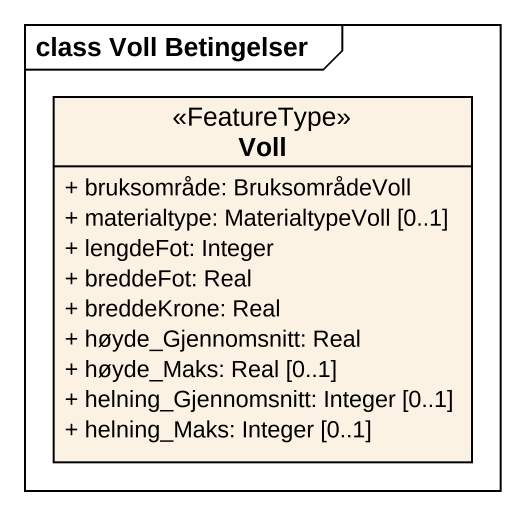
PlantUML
@startuml
mainframe class Voll Betingelser
hide circle
hide empty members
skinparam classAttributeIconSize 0
class Voll <<FeatureType>> {
  + bruksområde: BruksområdeVoll
  + materialtype: MaterialtypeVoll [0..1]
  + lengdeFot: Integer
  + breddeFot: Real
  + breddeKrone: Real
  + høyde_Gjennomsnitt: Real
  + høyde_Maks: Real [0..1]
  + helning_Gjennomsnitt: Integer [0..1]
  + helning_Maks: Integer [0..1]
}
@enduml
